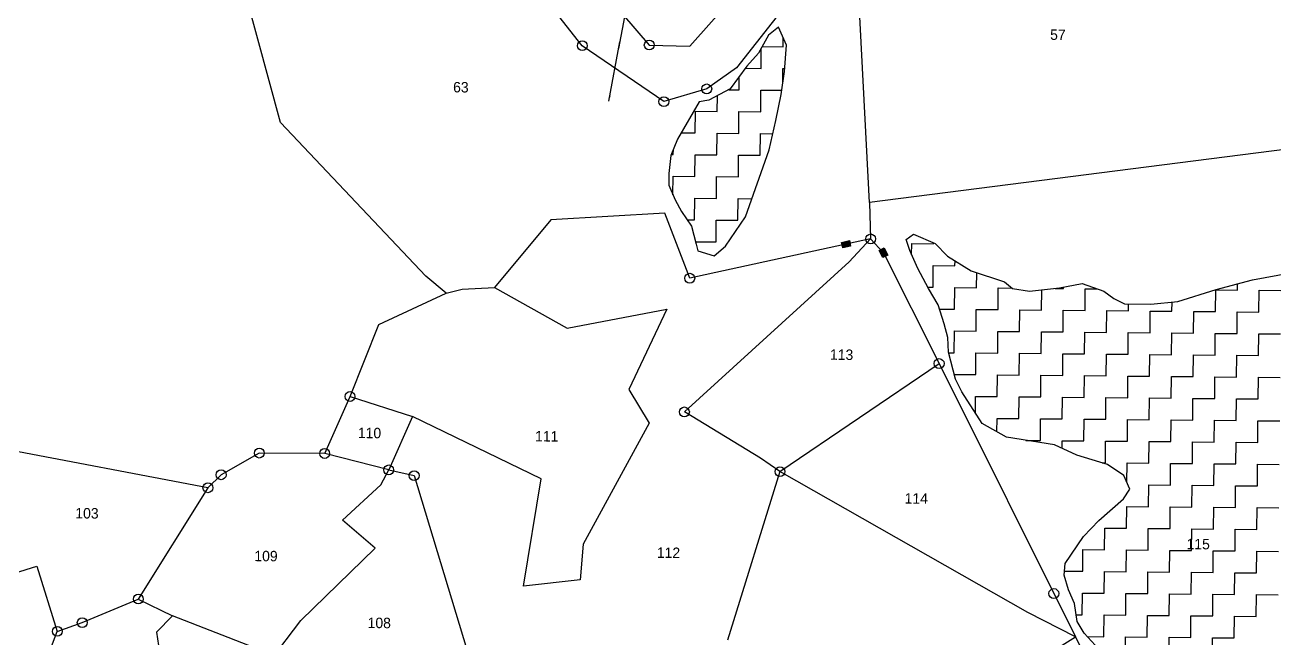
# Model space of a CAD drawing. Header units: metres. Extents: x 286188 to 288650, y 2015524 to 2018848.
# Drawn here: x 287240 to 287798, y 2017710 to 2017983 of the extents above; entities that cross this region are included whole.
import ezdxf
from ezdxf.enums import TextEntityAlignment as Align

# ---------------------------------------------------------------- set-up
doc = ezdxf.new("R2010")
doc.units = ezdxf.units.M
doc.header["$MEASUREMENT"] = 0
for name, color, linetype in [('POLY_HATCH', 12, 'Continuous'), ('POLY_PARCEL', 6, 'Continuous'), ('POLY_WATER', 4, 'Continuous'), ('TEXT_PARCEL', 7, 'Continuous')]:
    doc.layers.add(name, color=color, linetype=linetype)
doc.styles.get("Standard").update_dxf_attribs({"font": 'arial.ttf'})
doc.styles.add('TEXT_MAP', font='', dxfattribs={"height": 1.8})
doc.styles.get('TEXT_MAP').set_extended_font_data('Kruti Dev 050')
doc.dimstyles.get("Standard").update_dxf_attribs({"dimtxt": 0.18, "dimasz": 0.18, "dimexe": 0.18, "dimexo": 0.0625, "dimgap": 0.09, "dimtad": 0, "dimtih": 1, "dimtoh": 1, "dimdec": 4, "dimzin": 0, "dimdsep": 46, "dimtxsty": 'Standard', "dimcen": 0.09, "dimadec": 0, "dimazin": 0, "dimtfac": 1, "dimtdec": 4, "dimtofl": 0, "dimtmove": 0, "dimatfit": 3, "dimfxl": 1, "dimtolj": 1, "dimtzin": 0, "dimarcsym": 0})

msp = doc.modelspace()

# ---------------------------------------------------------------- hatches: boundary and pattern name
for points in [[(287608.51, 2017884.46), (287607.98, 2017886.9), (287604.46, 2017886.13), (287604.99, 2017883.7)], [(287622.92, 2017879.32), (287625.15, 2017880.43), (287623.53, 2017883.65), (287621.31, 2017882.53)]]:
    msp.add_hatch(color=256).paths.add_polyline_path(points)

# ---------------------------------------------------------------- linework, layer by layer
for points in [[(287604.46, 2017886.13), (287607.98, 2017886.9), (287608.51, 2017884.46), (287604.99, 2017883.7)], [(287623.53, 2017883.65), (287625.15, 2017880.43), (287622.92, 2017879.32), (287621.31, 2017882.53)]]:
    msp.add_lwpolyline(points, close=True)
for centre in [(287488.88, 2017973.83), (287518.72, 2017974.14), (287544.37, 2017954.58), (287525.25, 2017948.91), (287617.44, 2017887.68), (287536.8, 2017870.14), (287648, 2017832.08), (287385.31, 2017817.4), (287534.41, 2017810.52), (287344.83, 2017792.17), (287374.01, 2017791.99), (287327.82, 2017782.49), (287402.54, 2017784.67), (287577.02, 2017783.91), (287321.93, 2017776.7), (287413.9, 2017782.1), (287290.88, 2017727.09), (287699.15, 2017729.53), (287265.88, 2017716.56), (287254.77, 2017712.66)]:
    msp.add_circle(centre, 2.2)
at = {"layer": 'POLY_HATCH'}
for p, q in [((287576.31, 2017982.09), (287571.89, 2017978.48)), ((287579.89, 2017974.03), (287576.31, 2017982.09)), ((287571.89, 2017978.48), (287567.44, 2017970.49)), ((287579.06, 2017962.35), (287579.89, 2017974.03)), ((287567.44, 2017970.49), (287562.27, 2017964.69)), ((287562.27, 2017964.69), (287558.57, 2017959.61)), ((287558.57, 2017959.61), (287554.87, 2017954.53)), ((287577.5, 2017952.14), (287579.06, 2017962.35)), ((287554.87, 2017954.53), (287545.32, 2017949.51)), ((287575.2, 2017940.47), (287577.5, 2017952.14)), ((287540.93, 2017948.82), (287531.28, 2017932.11)), ((287545.32, 2017949.51), (287540.93, 2017948.82)), ((287572.16, 2017927.36), (287575.2, 2017940.47)), ((287531.28, 2017932.11), (287528.29, 2017924.83)), ((287528.29, 2017924.83), (287527.49, 2017916.8)), ((287561.66, 2017897.51), (287572.16, 2017927.36)), ((287527.49, 2017916.8), (287527.44, 2017911.69)), ((287527.44, 2017911.69), (287530.31, 2017905.09)), ((287530.31, 2017905.09), (287533.18, 2017899.95)), ((287533.18, 2017899.95), (287537.51, 2017893.34)), ((287552.77, 2017884.44), (287561.66, 2017897.51)), ((287537.51, 2017893.34), (287539.63, 2017885.29)), ((287539.63, 2017885.29), (287540.33, 2017882.36)), ((287633.31, 2017887.41), (287636.55, 2017889.8)), ((287634.88, 2017882.56), (287633.31, 2017887.41)), ((287636.55, 2017889.8), (287646.2, 2017885.68)), ((287646.2, 2017885.68), (287651.8, 2017879.99)), ((287540.33, 2017882.36), (287547.62, 2017880.1)), ((287547.62, 2017880.1), (287552.77, 2017884.44)), ((287638.43, 2017874.46), (287634.88, 2017882.56)), ((287651.8, 2017879.99), (287662.23, 2017873.44)), ((287643.19, 2017865.55), (287638.43, 2017874.46)), ((287662.23, 2017873.44), (287677.11, 2017868.47)), ((287677.11, 2017868.47), (287680.72, 2017865.61)), ((287771.5, 2017865.19), (287787.68, 2017869.48)), ((287787.68, 2017869.48), (287804.65, 2017872.56)), ((287647.57, 2017858.25), (287643.19, 2017865.55)), ((287680.72, 2017865.61), (287688.37, 2017864.33)), ((287688.37, 2017864.33), (287701.7, 2017865.82)), ((287701.7, 2017865.82), (287711.81, 2017867.75)), ((287711.81, 2017867.75), (287721.46, 2017864.44)), ((287721.46, 2017864.44), (287725.87, 2017861.17)), ((287754.5, 2017859.7), (287771.5, 2017865.19)), ((287650.31, 2017849.76), (287647.57, 2017858.25)), ((287725.87, 2017861.17), (287730.69, 2017858.71)), ((287730.69, 2017858.71), (287742.39, 2017858.6)), ((287742.39, 2017858.6), (287754.5, 2017859.7)), ((287651.87, 2017843.69), (287650.31, 2017849.76)), ((287652.22, 2017837.24), (287651.87, 2017843.69)), ((287655.34, 2017825.11), (287652.22, 2017837.24)), ((287658.11, 2017819.44), (287655.34, 2017825.11)), ((287667.18, 2017805.37), (287658.11, 2017819.44)), ((287678.02, 2017799.22), (287667.18, 2017805.37)), ((287699.38, 2017795.81), (287678.02, 2017799.22)), ((287709.42, 2017791.28), (287699.38, 2017795.81)), ((287723.1, 2017787.12), (287709.42, 2017791.28)), ((287730.32, 2017782.22), (287723.1, 2017787.12)), ((287733.09, 2017776.15), (287730.32, 2017782.22)), ((287730.23, 2017771.74), (287733.09, 2017776.15)), ((287719.25, 2017762.16), (287730.23, 2017771.74)), ((287712.32, 2017754.96), (287719.25, 2017762.16)), ((287704.14, 2017742.94), (287712.32, 2017754.96)), ((287703.69, 2017737.7), (287704.14, 2017742.94)), ((287705.65, 2017731.23), (287703.69, 2017737.7)), ((287708.42, 2017725.16), (287705.65, 2017731.23)), ((287709.56, 2017717.08), (287708.42, 2017725.16)), ((287712.74, 2017711.81), (287709.56, 2017717.08)), ((287717.53, 2017706.52), (287712.74, 2017711.81))]:
    msp.add_line(p, q, dxfattribs=at)
at = {"layer": 'POLY_HATCH', "linetype": 'Continuous'}
for p, q in [((287578.39, 2017973.35), (287578.42, 2017977.34)), ((287568.6, 2017963.74), (287568.68, 2017972.73)), ((287569.08, 2017973.43), (287578.39, 2017973.35)), ((287561.62, 2017963.8), (287568.6, 2017963.74)), ((287578.24, 2017956.98), (287578.3, 2017963.65)), ((287578.3, 2017963.65), (287579.15, 2017963.65)), ((287558.82, 2017954.13), (287558.87, 2017960.03)), ((287554.19, 2017954.18), (287558.82, 2017954.13)), ((287568.43, 2017944.35), (287568.52, 2017954.05)), ((287568.52, 2017954.05), (287577.78, 2017953.96)), ((287549.04, 2017944.53), (287549.1, 2017951.5)), ((287539.26, 2017934.92), (287539.34, 2017944.61)), ((287539.34, 2017944.61), (287549.04, 2017944.53)), ((287558.65, 2017934.74), (287558.73, 2017944.44)), ((287558.73, 2017944.44), (287568.43, 2017944.35)), ((287532.94, 2017934.98), (287539.26, 2017934.92)), ((287548.86, 2017925.14), (287548.95, 2017934.83)), ((287548.95, 2017934.83), (287558.65, 2017934.74)), ((287568.25, 2017924.96), (287568.34, 2017934.66)), ((287568.34, 2017934.66), (287573.84, 2017934.61)), ((287528.5, 2017925.32), (287529.47, 2017925.31)), ((287529.47, 2017925.31), (287529.5, 2017927.76)), ((287539.08, 2017915.53), (287539.17, 2017925.22)), ((287539.17, 2017925.22), (287548.86, 2017925.14)), ((287558.47, 2017915.36), (287558.56, 2017925.05)), ((287558.56, 2017925.05), (287568.25, 2017924.96)), ((287529.31, 2017907.39), (287529.39, 2017915.62)), ((287529.39, 2017915.62), (287539.08, 2017915.53)), ((287548.69, 2017905.75), (287548.78, 2017915.44)), ((287548.78, 2017915.44), (287558.47, 2017915.36)), ((287538.91, 2017896.14), (287538.99, 2017905.84)), ((287538.99, 2017905.84), (287548.69, 2017905.75)), ((287558.3, 2017895.97), (287558.38, 2017905.66)), ((287558.38, 2017905.66), (287564.51, 2017905.6)), ((287535.66, 2017896.17), (287538.91, 2017896.14)), ((287548.51, 2017886.36), (287548.6, 2017896.05)), ((287548.6, 2017896.05), (287558.3, 2017895.97)), ((287539.33, 2017886.44), (287548.51, 2017886.36)), ((287635.72, 2017880.63), (287635.77, 2017885.57)), ((287635.77, 2017885.57), (287645.46, 2017885.48)), ((287645.46, 2017885.48), (287645.47, 2017886)), ((287645.29, 2017866.09), (287645.37, 2017875.79)), ((287645.37, 2017875.79), (287655.07, 2017875.7)), ((287655.07, 2017875.7), (287655.09, 2017877.92)), ((287664.68, 2017865.92), (287664.74, 2017872.6)), ((287642.89, 2017866.11), (287645.29, 2017866.09)), ((287654.89, 2017856.31), (287654.98, 2017866.01)), ((287654.98, 2017866.01), (287664.68, 2017865.92)), ((287674.28, 2017856.14), (287674.37, 2017865.83)), ((287674.37, 2017865.83), (287680.51, 2017865.77)), ((287693.67, 2017855.96), (287693.75, 2017864.93)), ((287699.71, 2017865.6), (287703.46, 2017865.57)), ((287703.46, 2017865.57), (287703.46, 2017866.16)), ((287713.06, 2017855.78), (287713.15, 2017865.48)), ((287713.15, 2017865.48), (287718.56, 2017865.43)), ((287771.23, 2017855.26), (287771.32, 2017864.95)), ((287771.32, 2017864.95), (287781.01, 2017864.87)), ((287781.01, 2017864.87), (287781.04, 2017867.72)), ((287790.62, 2017855.08), (287790.71, 2017864.78)), ((287790.71, 2017864.78), (287800.4, 2017864.69)), ((287732.45, 2017855.61), (287732.48, 2017858.69)), ((287751.84, 2017855.43), (287751.88, 2017859.46)), ((287648.17, 2017856.37), (287654.89, 2017856.31)), ((287664.5, 2017846.53), (287664.59, 2017856.22)), ((287664.59, 2017856.22), (287674.28, 2017856.14)), ((287683.89, 2017846.35), (287683.98, 2017856.05)), ((287683.98, 2017856.05), (287693.67, 2017855.96)), ((287703.28, 2017846.18), (287703.37, 2017855.87)), ((287703.37, 2017855.87), (287713.06, 2017855.78)), ((287722.67, 2017846), (287722.76, 2017855.7)), ((287722.76, 2017855.7), (287732.45, 2017855.61)), ((287742.06, 2017845.83), (287742.15, 2017855.52)), ((287742.15, 2017855.52), (287751.84, 2017855.43)), ((287761.45, 2017845.65), (287761.54, 2017855.35)), ((287761.54, 2017855.35), (287771.23, 2017855.26)), ((287780.84, 2017845.48), (287780.93, 2017855.17)), ((287780.93, 2017855.17), (287790.62, 2017855.08)), ((287654.72, 2017836.92), (287654.81, 2017846.62)), ((287654.81, 2017846.62), (287664.5, 2017846.53)), ((287674.11, 2017836.75), (287674.2, 2017846.44)), ((287674.2, 2017846.44), (287683.89, 2017846.35)), ((287693.5, 2017836.57), (287693.59, 2017846.27)), ((287693.59, 2017846.27), (287703.28, 2017846.18)), ((287712.89, 2017836.4), (287712.97, 2017846.09)), ((287712.97, 2017846.09), (287722.67, 2017846)), ((287732.28, 2017836.22), (287732.36, 2017845.91)), ((287732.36, 2017845.91), (287742.06, 2017845.83)), ((287751.67, 2017836.04), (287751.75, 2017845.74)), ((287751.75, 2017845.74), (287761.45, 2017845.65)), ((287771.06, 2017835.87), (287771.14, 2017845.56)), ((287771.14, 2017845.56), (287780.84, 2017845.48)), ((287790.45, 2017835.69), (287790.53, 2017845.39)), ((287790.53, 2017845.39), (287800.23, 2017845.3)), ((287652.29, 2017836.94), (287654.72, 2017836.92)), ((287664.33, 2017827.14), (287664.41, 2017836.83)), ((287664.41, 2017836.83), (287674.11, 2017836.75)), ((287683.72, 2017826.96), (287683.8, 2017836.66)), ((287683.8, 2017836.66), (287693.5, 2017836.57)), ((287703.1, 2017826.79), (287703.19, 2017836.48)), ((287703.19, 2017836.48), (287712.89, 2017836.4)), ((287722.49, 2017826.61), (287722.58, 2017836.31)), ((287722.58, 2017836.31), (287732.28, 2017836.22)), ((287741.88, 2017826.44), (287741.97, 2017836.13)), ((287741.97, 2017836.13), (287751.67, 2017836.04)), ((287761.27, 2017826.26), (287761.36, 2017835.96)), ((287761.36, 2017835.96), (287771.06, 2017835.87)), ((287780.66, 2017826.09), (287780.75, 2017835.78)), ((287780.75, 2017835.78), (287790.45, 2017835.69)), ((287654.79, 2017827.22), (287664.33, 2017827.14)), ((287673.93, 2017817.36), (287674.02, 2017827.05)), ((287674.02, 2017827.05), (287683.72, 2017826.96)), ((287693.32, 2017817.18), (287693.41, 2017826.88)), ((287693.41, 2017826.88), (287703.1, 2017826.79)), ((287712.71, 2017817.01), (287712.8, 2017826.7)), ((287712.8, 2017826.7), (287722.49, 2017826.61)), ((287732.1, 2017816.83), (287732.19, 2017826.53)), ((287732.19, 2017826.53), (287741.88, 2017826.44)), ((287751.49, 2017816.66), (287751.58, 2017826.35)), ((287751.58, 2017826.35), (287761.27, 2017826.26)), ((287770.88, 2017816.48), (287770.97, 2017826.17)), ((287770.97, 2017826.17), (287780.66, 2017826.09)), ((287790.27, 2017816.3), (287790.36, 2017826)), ((287790.36, 2017826), (287800.05, 2017825.91)), ((287664.17, 2017810.04), (287664.24, 2017817.44)), ((287664.24, 2017817.44), (287673.93, 2017817.36)), ((287683.54, 2017807.57), (287683.63, 2017817.27)), ((287683.63, 2017817.27), (287693.32, 2017817.18)), ((287702.93, 2017807.4), (287703.02, 2017817.09)), ((287703.02, 2017817.09), (287712.71, 2017817.01)), ((287722.32, 2017807.22), (287722.41, 2017816.92)), ((287722.41, 2017816.92), (287732.1, 2017816.83)), ((287741.71, 2017807.05), (287741.8, 2017816.74)), ((287741.8, 2017816.74), (287751.49, 2017816.66)), ((287761.1, 2017806.87), (287761.19, 2017816.57)), ((287761.19, 2017816.57), (287770.88, 2017816.48)), ((287780.49, 2017806.7), (287780.58, 2017816.39)), ((287780.58, 2017816.39), (287790.27, 2017816.3)), ((287673.79, 2017801.62), (287673.85, 2017807.66)), ((287673.85, 2017807.66), (287683.54, 2017807.57)), ((287693.15, 2017797.79), (287693.23, 2017807.49)), ((287693.23, 2017807.49), (287702.93, 2017807.4)), ((287712.54, 2017797.62), (287712.62, 2017807.31)), ((287712.62, 2017807.31), (287722.32, 2017807.22)), ((287731.93, 2017797.44), (287732.01, 2017807.14)), ((287732.01, 2017807.14), (287741.71, 2017807.05)), ((287751.32, 2017797.27), (287751.4, 2017806.96)), ((287751.4, 2017806.96), (287761.1, 2017806.87)), ((287770.71, 2017797.09), (287770.79, 2017806.79)), ((287770.79, 2017806.79), (287780.49, 2017806.7)), ((287790.1, 2017796.92), (287790.18, 2017806.61)), ((287790.18, 2017806.61), (287799.88, 2017806.52)), ((287686.61, 2017797.85), (287693.15, 2017797.79)), ((287702.81, 2017794.26), (287702.84, 2017797.7)), ((287702.84, 2017797.7), (287712.54, 2017797.62)), ((287722.14, 2017787.83), (287722.23, 2017797.53)), ((287722.23, 2017797.53), (287731.93, 2017797.44)), ((287741.53, 2017787.66), (287741.62, 2017797.35)), ((287741.62, 2017797.35), (287751.32, 2017797.27)), ((287760.92, 2017787.48), (287761.01, 2017797.18)), ((287761.01, 2017797.18), (287770.71, 2017797.09)), ((287780.31, 2017787.31), (287780.4, 2017797)), ((287780.4, 2017797), (287790.1, 2017796.92)), ((287720.72, 2017787.85), (287722.14, 2017787.83)), ((287731.76, 2017779.06), (287731.84, 2017787.75)), ((287731.84, 2017787.75), (287741.53, 2017787.66)), ((287751.14, 2017777.88), (287751.23, 2017787.57)), ((287751.23, 2017787.57), (287760.92, 2017787.48)), ((287770.53, 2017777.7), (287770.62, 2017787.4)), ((287770.62, 2017787.4), (287780.31, 2017787.31)), ((287789.92, 2017777.53), (287790.01, 2017787.22)), ((287790.01, 2017787.22), (287799.7, 2017787.13)), ((287741.36, 2017768.27), (287741.45, 2017777.96)), ((287741.45, 2017777.96), (287751.14, 2017777.88)), ((287760.75, 2017768.09), (287760.84, 2017777.79)), ((287760.84, 2017777.79), (287770.53, 2017777.7)), ((287780.14, 2017767.92), (287780.23, 2017777.61)), ((287780.23, 2017777.61), (287789.92, 2017777.53)), ((287731.58, 2017758.66), (287731.66, 2017768.36)), ((287731.66, 2017768.36), (287741.36, 2017768.27)), ((287750.97, 2017758.49), (287751.05, 2017768.18)), ((287751.05, 2017768.18), (287760.75, 2017768.09)), ((287770.36, 2017758.31), (287770.44, 2017768.01)), ((287770.44, 2017768.01), (287780.14, 2017767.92)), ((287789.75, 2017758.14), (287789.83, 2017767.83)), ((287789.83, 2017767.83), (287799.53, 2017767.74)), ((287721.79, 2017749.05), (287721.88, 2017758.75)), ((287721.88, 2017758.75), (287731.58, 2017758.66)), ((287741.18, 2017748.88), (287741.27, 2017758.57)), ((287741.27, 2017758.57), (287750.97, 2017758.49)), ((287760.57, 2017748.7), (287760.66, 2017758.4)), ((287760.66, 2017758.4), (287770.36, 2017758.31)), ((287779.96, 2017748.53), (287780.05, 2017758.22)), ((287780.05, 2017758.22), (287789.75, 2017758.14)), ((287712.01, 2017739.45), (287712.1, 2017749.14)), ((287712.1, 2017749.14), (287721.79, 2017749.05)), ((287731.4, 2017739.27), (287731.49, 2017748.97)), ((287731.49, 2017748.97), (287741.18, 2017748.88)), ((287750.79, 2017739.1), (287750.88, 2017748.79)), ((287750.88, 2017748.79), (287760.57, 2017748.7)), ((287770.18, 2017738.92), (287770.27, 2017748.62)), ((287770.27, 2017748.62), (287779.96, 2017748.53)), ((287789.57, 2017738.75), (287789.66, 2017748.44)), ((287789.66, 2017748.44), (287799.35, 2017748.35)), ((287703.85, 2017739.52), (287712.01, 2017739.45)), ((287721.62, 2017729.66), (287721.71, 2017739.36)), ((287721.71, 2017739.36), (287731.4, 2017739.27)), ((287741.01, 2017729.49), (287741.1, 2017739.18)), ((287741.1, 2017739.18), (287750.79, 2017739.1)), ((287760.4, 2017729.31), (287760.49, 2017739.01)), ((287760.49, 2017739.01), (287770.18, 2017738.92)), ((287779.79, 2017729.14), (287779.88, 2017738.83)), ((287779.88, 2017738.83), (287789.57, 2017738.75)), ((287711.84, 2017720.06), (287711.92, 2017729.75)), ((287711.92, 2017729.75), (287721.62, 2017729.66)), ((287731.23, 2017719.88), (287731.31, 2017729.58)), ((287731.31, 2017729.58), (287741.01, 2017729.49)), ((287750.62, 2017719.71), (287750.7, 2017729.4)), ((287750.7, 2017729.4), (287760.4, 2017729.31)), ((287770.01, 2017719.53), (287770.09, 2017729.23)), ((287770.09, 2017729.23), (287779.79, 2017729.14)), ((287789.39, 2017719.36), (287789.48, 2017729.05)), ((287789.48, 2017729.05), (287799.18, 2017728.96)), ((287709.14, 2017720.08), (287711.84, 2017720.06)), ((287721.44, 2017710.27), (287721.53, 2017719.97)), ((287721.53, 2017719.97), (287731.23, 2017719.88)), ((287740.83, 2017710.1), (287740.92, 2017719.79)), ((287740.92, 2017719.79), (287750.62, 2017719.71)), ((287760.22, 2017709.92), (287760.31, 2017719.62)), ((287760.31, 2017719.62), (287770.01, 2017719.53)), ((287779.61, 2017709.75), (287779.7, 2017719.44)), ((287779.7, 2017719.44), (287789.39, 2017719.36)), ((287714.07, 2017710.34), (287721.44, 2017710.27)), ((287731.05, 2017700.49), (287731.14, 2017710.19)), ((287731.14, 2017710.19), (287740.83, 2017710.1)), ((287750.44, 2017700.32), (287750.53, 2017710.01)), ((287750.53, 2017710.01), (287760.22, 2017709.92)), ((287769.83, 2017700.14), (287769.92, 2017709.84)), ((287769.92, 2017709.84), (287779.61, 2017709.75))]:
    msp.add_line(p, q, dxfattribs=at)
at = {"layer": 'POLY_PARCEL'}
for p, q in [((287616.97, 2017903.98), (287610.81, 2018022.53)), ((287354.27, 2017939.62), (287335.22, 2018009.57)), ((287419.16, 2017871.1), (287354.27, 2017939.62)), ((287836.04, 2017931.84), (287616.97, 2017903.98)), ((287616.97, 2017903.98), (287617.44, 2017887.68)), ((287474.91, 2017896.21), (287449.72, 2017866)), ((287525.68, 2017899.13), (287474.91, 2017896.21)), ((287536.8, 2017870.14), (287525.68, 2017899.13)), ((287617.44, 2017887.68), (287536.8, 2017870.14)), ((287607.91, 2017877.48), (287617.44, 2017887.68)), ((287617.44, 2017887.68), (287623.23, 2017881.48)), ((287623.23, 2017881.48), (287648, 2017832.08)), ((287534.41, 2017810.52), (287607.91, 2017877.48)), ((287428.17, 2017863.43), (287419.16, 2017871.1)), ((287398.21, 2017849.56), (287428.17, 2017863.43)), ((287428.17, 2017863.43), (287435.26, 2017865.21)), ((287435.26, 2017865.21), (287449.72, 2017866)), ((287449.72, 2017866), (287482.16, 2017847.88)), ((287482.16, 2017847.88), (287526.52, 2017856.4)), ((287526.52, 2017856.4), (287509.59, 2017820.58)), ((287385.31, 2017817.4), (287398.21, 2017849.56)), ((287577.02, 2017783.91), (287648, 2017832.08)), ((287648, 2017832.08), (287708.75, 2017710.29)), ((287509.59, 2017820.58), (287518.68, 2017805.44)), ((287374.01, 2017791.99), (287385.31, 2017817.4)), ((287385.31, 2017817.4), (287413.22, 2017808.55)), ((287413.22, 2017808.55), (287402.54, 2017784.67)), ((287470.48, 2017780.67), (287413.22, 2017808.55)), ((287568.37, 2017789.93), (287534.41, 2017810.52)), ((287518.68, 2017805.44), (287489.29, 2017751.61)), ((287321.93, 2017776.7), (287213.24, 2017797.36)), ((287344.83, 2017792.17), (287327.82, 2017782.49)), ((287374.01, 2017791.99), (287344.83, 2017792.17)), ((287402.54, 2017784.67), (287374.01, 2017791.99)), ((287577.02, 2017783.91), (287568.37, 2017789.93)), ((287398.99, 2017778.06), (287402.54, 2017784.67)), ((287402.54, 2017784.67), (287413.9, 2017782.1)), ((287327.82, 2017782.49), (287321.93, 2017776.7)), ((287413.9, 2017782.1), (287437.39, 2017704.55)), ((287462.66, 2017732.79), (287470.48, 2017780.67)), ((287577.02, 2017783.91), (287553.58, 2017708.81)), ((287687.49, 2017721.13), (287577.02, 2017783.91)), ((287321.93, 2017776.7), (287290.88, 2017727.09)), ((287381.93, 2017762.23), (287398.99, 2017778.06)), ((287396.58, 2017749.8), (287381.93, 2017762.23)), ((287489.29, 2017751.61), (287487.91, 2017735.64)), ((287363.38, 2017717.52), (287396.58, 2017749.8)), ((287205.86, 2017729.49), (287245.64, 2017741.74)), ((287245.64, 2017741.74), (287254.77, 2017712.66)), ((287487.91, 2017735.64), (287462.66, 2017732.79)), ((287265.88, 2017716.56), (287290.88, 2017727.09)), ((287290.88, 2017727.09), (287306.19, 2017719.57)), ((287306.19, 2017719.57), (287299.05, 2017712.26)), ((287342.36, 2017705.41), (287306.19, 2017719.57)), ((287349.85, 2017699.69), (287363.38, 2017717.52)), ((287708.75, 2017710.29), (287687.49, 2017721.13)), ((287247.21, 2017692.75), (287254.77, 2017712.66)), ((287254.77, 2017712.66), (287265.88, 2017716.56)), ((287299.05, 2017712.26), (287299.92, 2017706.41)), ((287653.38, 2017675.44), (287708.75, 2017710.29)), ((287708.75, 2017710.29), (287737.7, 2017652.45))]:
    msp.add_line(p, q, dxfattribs=at)
at = {"layer": 'POLY_WATER'}
for p, q in [((287472.08, 2018028.24), (287518.72, 2017974.14)), ((287536.86, 2017973.67), (287582.23, 2018024.9)), ((287488.88, 2017973.83), (287454.52, 2018017.49)), ((287583.82, 2017997.26), (287557.68, 2017963.99)), ((287518.72, 2017974.14), (287536.86, 2017973.67)), ((287525.25, 2017948.91), (287488.88, 2017973.83)), ((287557.68, 2017963.99), (287544.37, 2017954.58)), ((287544.37, 2017954.58), (287525.25, 2017948.91))]:
    msp.add_line(p, q, dxfattribs=at)

# ---------------------------------------------------------------- texts
at = {"layer": 'TEXT_PARCEL', "style": 'TEXT_MAP'}
for s, p in [('57', (287700.97, 2017978.7)), ('63', (287434.73, 2017955.32)), ('113', (287604.52, 2017836.06)), ('110', (287393.99, 2017801.14)), ('111', (287473, 2017799.66)), ('114', (287637.82, 2017771.93)), ('103', (287267.99, 2017765.33)), ('115', (287763.54, 2017751.56)), ('109', (287347.83, 2017746.26)), ('112', (287527.31, 2017747.77)), ('108', (287398.34, 2017716.44))]:
    msp.add_text(s, height=4.654, rotation=359.4824, dxfattribs=at).set_placement(p, align=Align.MIDDLE)

# ---------------------------------------------------------------- leaders
for points in [[(287510.02, 2017998.9), (287505.07, 2017972.54)], [(287500.68, 2017949.17), (287505.63, 2017975.53)]]:
    msp.add_leader(points, dimstyle='Standard', override={"dimtxt": 2.5, "dimasz": 2.5, "dimexe": 1.25, "dimexo": 0.625, "dimgap": 0.625, "dimtad": 1, "dimtih": 0, "dimtoh": 0, "dimzin": 8, "dimcen": 2.5, "dimtofl": 1})

doc.saveas('drawing.dxf')
